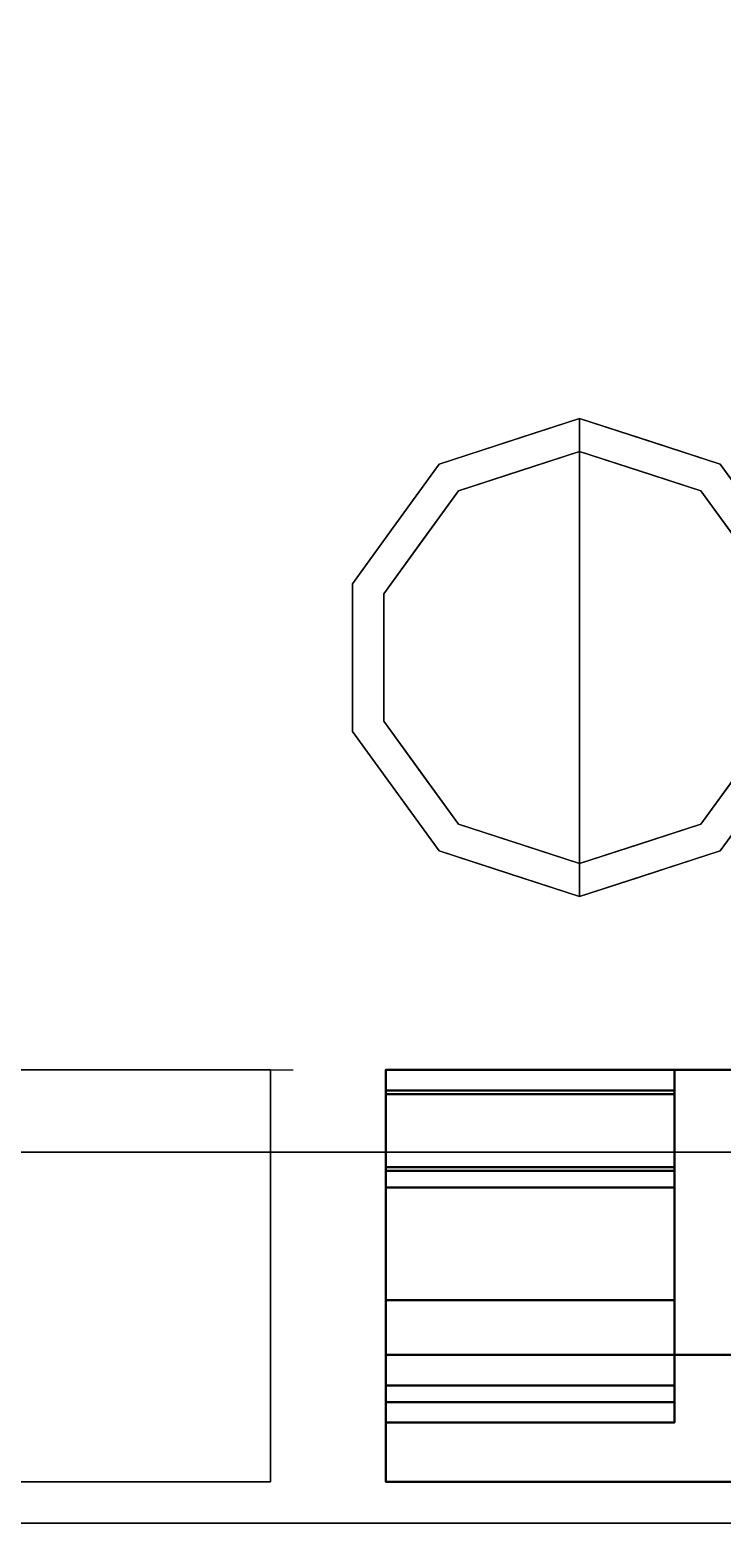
# Model space of a CAD drawing. Header units: millimetres. Extents: x -33 to 1109, y -1098 to 39.
# Drawn here: x 129.3 to 213.3, y -700 to -518.9 of the extents above; entities that cross this region are included whole.
import ezdxf

# ---------------------------------------------------------------- set-up
doc = ezdxf.new("R2010")
doc.units = ezdxf.units.MM
doc.linetypes.add('NASCOSTA', pattern=[9.525, 6.35, -3.175])
for name, color, linetype in [('IQ_200_2D', 1, 'Continuous'), ('IQ_200_3D', 1, 'Continuous'), ('IQ_204_2D', 7, 'Continuous'), ('IQ_204_3D', 7, 'Continuous'), ('IQ_BLUE_3D', 5, 'Continuous'), ('IQ_GRAY_3D', 9, 'Continuous'), ('PQ_200_3D', 1, 'Continuous')]:
    doc.layers.add(name, color=color, linetype=linetype)

msp = doc.modelspace()

# ---------------------------------------------------------------- linework, layer by layer
at = {"layer": 'IQ_200_2D', "color": 7, "linetype": 'NASCOSTA', "ltscale": 10}
msp.add_lwpolyline([(2.5, 0), (1105.5, 0), (1105.5, -695), (2.5, -695)], close=True, dxfattribs=at)
at = {"layer": 'IQ_200_3D'}
for points in [[(1108, -700, 850), (0, -700, 850), (0, 0, 850), (1108, 0, 850)], [(1108, 0, 900), (0, 0, 900), (0, -700, 900), (1108, -700, 900)], [(1105.5, -655, 150), (2.5, -655, 150), (2.5, 0, 150), (1105.5, 0, 150)], [(1108, -700, 900), (0, -700, 900), (0, -700, 850), (1108, -700, 850)]]:
    msp.add_3dface(points, dxfattribs=at)
for points, invisible_edges in [([(181.31, -574.77, 25), (178.95, -571.54, 25), (196, -566, 25), (196, -570, 25)], 1), ([(187.48, -568.77, 150), (187.48, -568.77, 150), (196, -566, 150), (188.88, -568.31, 25)], 13), ([(196, -566, 150), (196, -566, 150), (196, -566, 25), (188.88, -568.31, 25)], 9), ([(196, -566, 150), (196, -566, 150), (203.12, -568.31, 150), (196, -566, 25)], 4), ([(204.52, -568.77, 25), (204.52, -568.77, 25), (196, -566, 25), (203.12, -568.31, 150)], 13), ([(210.69, -574.77, 25), (196, -570, 25), (196, -566, 25), (213.05, -571.54, 25)], 8), ([(187.48, -568.77, 150), (187.48, -568.77, 150), (183.92, -569.93, 25), (178.95, -571.54, 150)], 6), ([(187.48, -568.77, 150), (187.48, -568.77, 150), (188.88, -568.31, 25), (183.92, -569.93, 25)], 11), ([(204.52, -568.77, 25), (204.52, -568.77, 25), (203.12, -568.31, 150), (208.08, -569.93, 150)], 11), ([(204.52, -568.77, 25), (204.52, -568.77, 25), (208.08, -569.93, 150), (213.05, -571.54, 25)], 6), ([(196, -570), (196, -595), (172.22, -587.27), (181.31, -574.77)], 2), ([(178.95, -571.54, 25), (178.95, -571.54, 25), (178.95, -571.54, 150), (183.92, -569.93, 25)], 6), ([(188.65, -572.39, 25), (188.65, -572.39, 25), (196, -570, 25), (188.87, -572.32)], 13), ([(196, -570, 25), (196, -570, 25), (196, -570), (188.87, -572.32)], 9), ([(196, -570, 25), (196, -570, 25), (203.35, -572.39, 25), (203.13, -572.32)], 13), ([(203.13, -572.32), (203.13, -572.32), (196, -570), (196, -570, 25)], 9), ([(219.78, -587.27), (196, -595), (196, -570), (210.69, -574.77)], 1), ([(213.05, -571.54, 150), (213.05, -571.54, 150), (213.05, -571.54, 25), (208.08, -569.93, 150)], 6), ([(172.22, -587.27, 25), (168.42, -586.04, 25), (178.95, -571.54, 25), (181.31, -574.77, 25)], 5), ([(178.95, -571.54, 25), (173.69, -578.79, 25), (173.69, -578.79, 150), (178.95, -571.54, 150)], 10), ([(188.87, -572.32), (188.87, -572.32), (181.31, -574.77), (188.65, -572.39, 25)], 13), ([(181.31, -574.77, 25), (181.31, -574.77, 25), (188.65, -572.39, 25), (181.31, -574.77)], 13), ([(203.13, -572.32), (203.13, -572.32), (203.35, -572.39, 25), (210.69, -574.77)], 6), ([(210.69, -574.77), (210.69, -574.77), (203.35, -572.39, 25), (210.69, -574.77, 25)], 11), ([(219.78, -587.27, 25), (210.69, -574.77, 25), (213.05, -571.54, 25), (223.58, -586.04, 25)], 10), ([(218.31, -578.79, 25), (213.05, -571.54, 25), (213.05, -571.54, 150), (218.31, -578.79, 150)], 10), ([(181.31, -574.77), (176.76, -581.02), (176.76, -581.02, 25), (181.31, -574.77, 25)], 10), ([(210.69, -574.77), (210.69, -574.77, 25), (215.24, -581.02, 25), (215.24, -581.02)], 5), ([(168.42, -586.04, 150), (173.69, -578.79, 150), (173.69, -578.79, 25), (168.42, -586.04, 25)], 10), ([(176.76, -581.02), (172.22, -587.27), (172.22, -587.27, 25), (176.76, -581.02, 25)], 10), ([(168.42, -586.04, 25), (168.42, -595, 25), (168.42, -595, 150), (168.42, -586.04, 150)], 10), ([(168.42, -603.96, 25), (168.42, -586.04, 25), (172.22, -587.27, 25), (172.22, -602.73, 25)], 10), ([(172.22, -595), (172.22, -595, 25), (172.22, -587.27, 25), (172.22, -587.27)], 5), ([(196, -595), (196, -595), (172.22, -602.73), (172.22, -587.27)], 11), ([(219.78, -602.73), (219.78, -602.73), (196, -595), (219.78, -587.27)], 6), ([(168.42, -595, 25), (168.42, -603.96, 25), (168.42, -603.96, 150), (168.42, -595, 150)], 10), ([(172.22, -602.73), (172.22, -602.73, 25), (172.22, -595, 25), (172.22, -595)], 5), ([(172.22, -602.73), (196, -595), (196, -620), (181.31, -615.23)], 1), ([(196, -620), (196, -595), (219.78, -602.73), (210.69, -615.23)], 2), ([(178.95, -618.46, 25), (168.42, -603.96, 25), (172.22, -602.73, 25), (181.31, -615.23, 25)], 10), ([(176.76, -608.98), (176.76, -608.98, 25), (172.22, -602.73, 25), (172.22, -602.73)], 5), ([(213.05, -618.46, 25), (210.69, -615.23, 25), (219.78, -602.73, 25), (223.58, -603.96, 25)], 5), ([(173.69, -611.21, 150), (168.42, -603.96, 150), (168.42, -603.96, 25), (173.69, -611.21, 25)], 10), ([(181.31, -615.23), (181.31, -615.23, 25), (176.76, -608.98, 25), (176.76, -608.98)], 5), ([(210.69, -615.23, 25), (210.69, -615.23), (215.24, -608.98), (215.24, -608.98, 25)], 5), ([(178.95, -618.46, 150), (173.69, -611.21, 150), (173.69, -611.21, 25), (178.95, -618.46, 25)], 10), ([(218.31, -611.21, 150), (213.05, -618.46, 150), (213.05, -618.46, 25), (218.31, -611.21, 25)], 10), ([(196, -624, 25), (178.95, -618.46, 25), (181.31, -615.23, 25), (196, -620, 25)], 2), ([(188.65, -617.61), (188.65, -617.61, 25), (181.31, -615.23, 25), (181.31, -615.23)], 5), ([(196, -624, 25), (196, -620, 25), (210.69, -615.23, 25), (213.05, -618.46, 25)], 4), ([(203.13, -617.68), (203.13, -617.68), (210.69, -615.23), (203.35, -617.61, 25)], 13), ([(210.69, -615.23, 25), (210.69, -615.23, 25), (203.35, -617.61, 25), (210.69, -615.23)], 13), ([(196, -620), (196, -620, 25), (188.65, -617.61, 25), (188.65, -617.61)], 4), ([(203.35, -617.61, 25), (203.35, -617.61, 25), (196, -620, 25), (203.13, -617.68)], 13), ([(196, -620, 25), (196, -620, 25), (196, -620), (203.13, -617.68)], 9), ([(178.95, -618.46, 25), (187.48, -621.23, 25), (187.48, -621.23, 150), (178.95, -618.46, 150)], 10), ([(204.52, -621.23, 150), (204.52, -621.23, 150), (208.08, -620.07, 25), (213.05, -618.46, 150)], 6), ([(213.05, -618.46, 25), (213.05, -618.46, 25), (213.05, -618.46, 150), (208.08, -620.07, 25)], 6), ([(187.48, -621.23, 150), (187.48, -621.23, 25), (196, -624, 25), (196, -624, 150)], 1), ([(204.52, -621.23, 150), (204.52, -621.23, 150), (196, -624, 150), (203.12, -621.69, 25)], 13), ([(204.52, -621.23, 150), (204.52, -621.23, 150), (203.12, -621.69, 25), (208.08, -620.07, 25)], 11), ([(196, -624, 150), (196, -624, 150), (196, -624, 25), (203.12, -621.69, 25)], 9), ([(27.5, -655, 198), (2.5, -655, 198), (2.5, -655, 150), (1105.5, -655, 150)], 8), ([(1105.5, -655, 150), (1105.5, -655, 198), (1080.5, -655, 198), (27.5, -655, 198)], 12), ([(1080.5, -655, 198), (1080.5, -655, 850), (27.5, -655, 850), (27.5, -655, 198)], 8), ([(1080.5, -655, 198), (1080.5, -655, 850), (27.5, -655, 850), (27.5, -655, 198)], 4)]:
    msp.add_3dface(points, dxfattribs=dict(at, invisible_edges=invisible_edges))
at = {"layer": 'IQ_200_3D', "lineweight": 40}
for points, invisible_edges in [([(172.5, -679.6, 778), (172.5, -679.6, 826), (172.5, -645, 826)], 12), ([(172.5, -695, 720), (172.5, -679.6, 778), (172.5, -645, 826), (172.5, -645, 198)], 10), ([(172.5, -645, 198), (172.5, -695, 198), (172.5, -695, 720)], 12), ([(213.34, -679.6, 812.98), (209.7, -679.6, 814.14), (575.3, -679.6, 814.14), (571.66, -679.6, 812.98)], 8), ([(209.7, -679.6, 814.14), (213.41, -679.62, 812.95), (571.59, -679.62, 812.95), (575.3, -679.6, 814.14)], 2), ([(212.02, -679.61, 813.4), (209.7, -679.6, 814.14), (212.02, -679.6, 813.4)], 12), ([(212.18, -679.6, 813.35), (212.02, -679.61, 813.4), (212.02, -679.6, 813.4)], 3), ([(212.02, -679.61, 813.4), (212.18, -679.6, 813.35), (212.19, -679.61, 813.34)], 3), ([(212.19, -679.61, 813.34), (212.18, -679.6, 813.35), (212.35, -679.6, 813.3)], 13), ([(212.35, -679.6, 813.3), (212.36, -679.62, 813.29), (212.19, -679.61, 813.34)], 13), ([(212.36, -679.62, 813.29), (212.35, -679.6, 813.3), (212.51, -679.6, 813.25)], 13), ([(212.36, -679.62, 813.29), (212.51, -679.6, 813.25), (212.54, -679.62, 813.23)], 3), ([(212.68, -679.6, 813.19), (212.54, -679.62, 813.23), (212.51, -679.6, 813.25)], 3), ([(212.68, -679.6, 813.19), (212.71, -679.62, 813.18), (212.54, -679.62, 813.23)], 13), ([(212.71, -679.62, 813.18), (212.68, -679.6, 813.19), (212.84, -679.6, 813.14)], 13), ([(212.84, -679.6, 813.14), (212.89, -679.62, 813.12), (212.71, -679.62, 813.18)], 13), ([(213.01, -679.6, 813.09), (212.89, -679.62, 813.12), (212.84, -679.6, 813.14)], 3), ([(213.01, -679.6, 813.09), (213.06, -679.62, 813.06), (212.89, -679.62, 813.12)], 13), ([(213.06, -679.62, 813.06), (213.01, -679.6, 813.09), (213.17, -679.6, 813.04)], 13), ([(213.06, -679.62, 813.06), (213.17, -679.6, 813.04), (213.24, -679.62, 813.01)], 3), ([(213.17, -679.6, 813.04), (213.34, -679.6, 812.98), (213.24, -679.62, 813.01)], 14), ([(213.34, -679.6, 812.98), (213.41, -679.62, 812.95), (213.24, -679.62, 813.01)], 13)]:
    msp.add_3dface(points, dxfattribs=dict(at, invisible_edges=invisible_edges))
for points in [[(612.5, -645, 198), (612.5, -695, 198), (172.5, -695, 198), (172.5, -645, 198)], [(612.5, -679.6, 826), (612.5, -645, 826), (172.5, -645, 826), (172.5, -679.6, 826)], [(612.5, -679.6, 778), (612.5, -679.6, 826), (172.5, -679.6, 826), (172.5, -679.6, 778)], [(612.5, -695, 720), (612.5, -679.6, 778), (172.5, -679.6, 778), (172.5, -695, 720)], [(612.5, -695, 198), (612.5, -695, 720), (172.5, -695, 720), (172.5, -695, 198)]]:
    msp.add_3dface(points, dxfattribs=at)
at = {"layer": 'IQ_204_2D', "linetype": 'NASCOSTA', "ltscale": 10}
msp.add_line((2.5, -645), (1105.5, -645), dxfattribs=at)
at = {"layer": 'IQ_204_2D', "linetype": 'NASCOSTA', "ltscale": 5}
msp.add_line((158.5, -645), (158.5, -695), dxfattribs=at)
at = {"layer": 'IQ_204_3D', "lineweight": 40}
for points, invisible_edges in [([(172.5, -647.5, 186.5), (172.5, -645, 189), (172.5, -645, 160.49), (172.5, -647.5, 160.49)], 1), ([(172.5, -657.26, 189), (172.5, -645, 189), (172.5, -647.5, 186.5), (172.5, -687.81, 186.5)], 10), ([(172.5, -645, 839.5), (172.5, -645, 827), (172.5, -647.5, 829.5), (172.5, -647.5, 839.5)], 2), ([(172.5, -645, 827), (172.5, -647.95, 827), (172.5, -647.5, 829.5)], 14), ([(207.5, -647.5, 186.5), (207.5, -645, 189), (207.5, -657.26, 189)], 13), ([(207.5, -647.5, 186.5), (207.5, -647.5, 160.49), (207.5, -645, 160.49), (207.5, -645, 189)], 8), ([(207.5, -645, 839.5), (207.5, -647.5, 839.5), (207.5, -647.5, 829.5), (207.5, -645, 827)], 4), ([(207.5, -647.95, 827), (207.5, -645, 827), (207.5, -647.5, 829.5)], 14), ([(172.5, -672.95, 829.5), (172.5, -647.5, 829.5), (172.5, -647.95, 827), (172.5, -672.95, 827)], 2), ([(207.5, -657.26, 189), (207.5, -685.31, 189), (207.5, -687.81, 186.5), (207.5, -647.5, 186.5)], 10), ([(207.5, -672.95, 829.5), (207.5, -672.95, 827), (207.5, -647.95, 827), (207.5, -647.5, 829.5)], 4), ([(172.5, -656.8, 192.25), (172.5, -659.3, 192.25), (172.5, -659.3, 195.5), (172.5, -656.8, 198)], 4), ([(172.5, -659.3, 195.5), (172.5, -683.31, 195.5), (172.5, -683.31, 198), (172.5, -656.8, 198)], 8), ([(172.5, -687.81, 186.5), (172.5, -685.31, 189), (172.5, -657.26, 189)], 13), ([(207.5, -683.31, 198), (207.5, -683.31, 195.5), (207.5, -659.3, 195.5), (207.5, -656.8, 198)], 4), ([(207.5, -659.3, 195.5), (207.5, -659.3, 192.25), (207.5, -656.8, 192.25), (207.5, -656.8, 198)], 8), ([(172.5, -687.81, 195.5), (172.5, -685.31, 195.5), (172.5, -685.31, 189), (172.5, -687.81, 186.5)], 4), ([(207.5, -685.31, 189), (207.5, -685.31, 195.5), (207.5, -687.81, 195.5), (207.5, -687.81, 186.5)], 8)]:
    msp.add_3dface(points, dxfattribs=dict(at, invisible_edges=invisible_edges))
for points in [[(207.5, -645, 160.49), (207.5, -647.5, 160.49), (172.5, -647.5, 160.49), (172.5, -645, 160.49)], [(207.5, -645, 189), (207.5, -645, 160.49), (172.5, -645, 160.49), (172.5, -645, 189)], [(207.5, -657.26, 189), (207.5, -645, 189), (172.5, -645, 189), (172.5, -657.26, 189)], [(207.5, -645, 827), (207.5, -647.95, 827), (172.5, -647.95, 827), (172.5, -645, 827)], [(207.5, -645, 839.5), (207.5, -645, 827), (172.5, -645, 827), (172.5, -645, 839.5)], [(207.5, -647.5, 839.5), (207.5, -645, 839.5), (172.5, -645, 839.5), (172.5, -647.5, 839.5)], [(207.5, -647.5, 186.5), (207.5, -687.81, 186.5), (172.5, -687.81, 186.5), (172.5, -647.5, 186.5)], [(207.5, -647.5, 160.49), (207.5, -647.5, 186.5), (172.5, -647.5, 186.5), (172.5, -647.5, 160.49)], [(207.5, -647.5, 829.5), (207.5, -647.5, 839.5), (172.5, -647.5, 839.5), (172.5, -647.5, 829.5)], [(207.5, -672.95, 829.5), (207.5, -647.5, 829.5), (172.5, -647.5, 829.5), (172.5, -672.95, 829.5)], [(207.5, -647.95, 827), (207.5, -672.95, 827), (172.5, -672.95, 827), (172.5, -647.95, 827)], [(207.5, -656.8, 198), (207.5, -656.8, 192.25), (172.5, -656.8, 192.25), (172.5, -656.8, 198)], [(207.5, -683.31, 198), (207.5, -656.8, 198), (172.5, -656.8, 198), (172.5, -683.31, 198)], [(207.5, -656.8, 192.25), (207.5, -659.3, 192.25), (172.5, -659.3, 192.25), (172.5, -656.8, 192.25)], [(207.5, -685.31, 189), (207.5, -657.26, 189), (172.5, -657.26, 189), (172.5, -685.31, 189)], [(207.5, -659.3, 195.5), (207.5, -683.31, 195.5), (172.5, -683.31, 195.5), (172.5, -659.3, 195.5)], [(207.5, -659.3, 192.25), (207.5, -659.3, 195.5), (172.5, -659.3, 195.5), (172.5, -659.3, 192.25)], [(207.5, -672.95, 827), (207.5, -672.95, 829.5), (172.5, -672.95, 829.5), (172.5, -672.95, 827)], [(207.5, -683.31, 195.5), (207.5, -683.31, 198), (172.5, -683.31, 198), (172.5, -683.31, 195.5)], [(207.5, -685.31, 195.5), (207.5, -685.31, 189), (172.5, -685.31, 189), (172.5, -685.31, 195.5)], [(207.5, -687.81, 195.5), (207.5, -685.31, 195.5), (172.5, -685.31, 195.5), (172.5, -687.81, 195.5)], [(207.5, -687.81, 186.5), (207.5, -687.81, 195.5), (172.5, -687.81, 195.5), (172.5, -687.81, 186.5)]]:
    msp.add_3dface(points, dxfattribs=at)
at = {"layer": 'PQ_200_3D'}
for points in [[(158.5, -695, 198), (2.5, -695, 198), (2.5, -645, 198), (158.5, -645, 198)], [(158.5, -645, 850), (2.5, -645, 850), (2.5, -695, 850), (158.5, -695, 850)], [(158.5, -695, 850), (2.5, -695, 850), (2.5, -695, 778), (158.5, -695, 778)], [(158.5, -695, 693), (2.5, -695, 693), (2.5, -695, 198), (158.5, -695, 198)]]:
    msp.add_3dface(points, dxfattribs=at)
for points, invisible_edges in [([(158.5, -645, 850), (158.5, -695, 850), (158.5, -695, 777.33)], 12), ([(158.5, -645, 850), (158.5, -695, 777.33), (158.5, -695, 693)], 13), ([(158.5, -695, 693), (158.5, -695, 198), (158.5, -645, 198), (158.5, -645, 850)], 8)]:
    msp.add_3dface(points, dxfattribs=dict(at, invisible_edges=invisible_edges))

# ---------------------------------------------------------------- meshes
at = {"layer": 'IQ_BLUE_3D'}
mesh = msp.add_polyface(dxfattribs=at)
corners = [(158.5, -695, 773), (126, -695, 773), (114, -695, 768), (47, -695, 768), (35, -695, 773), (2.5, -695, 773), (2.5, -695, 778), (158.5, -695, 778)]
mesh.append_faces([[corners[k] for k in face] for face in [(1, 4, 3, 2), (6, 1, 0, 7)]], dxfattribs={"vtx0": -1})
mesh.append_faces([[corners[k] for k in face] for face in [(1, 6, 5, 4)]], dxfattribs={"vtx0": -1, "vtx3": -1})
at = {"layer": 'IQ_GRAY_3D'}
mesh = msp.add_polyface(dxfattribs=at)
corners = [(2.5, -695, 773), (35, -695, 773), (47, -695, 768), (114, -695, 768), (126, -695, 773), (158.5, -695, 773), (158.5, -695, 693), (2.5, -695, 693), (50.5, -695, 733.48), (50.5, -695, 763), (110.5, -695, 763), (110.5, -695, 733.48)]
mesh.append_faces([[corners[k] for k in face] for face in [(7, 2, 9, 8)]], dxfattribs={"vtx0": -1, "vtx1": -1, "vtx3": -1})
mesh.append_faces([[corners[k] for k in face] for face in [(11, 10, 3, 6)]], dxfattribs={"vtx1": -1, "vtx2": -1, "vtx3": -1})
mesh.append_faces([[corners[k] for k in face] for face in [(2, 3, 10, 9), (6, 7, 8, 11)]], dxfattribs={"vtx1": -1, "vtx3": -1})
mesh.append_faces([[corners[k] for k in face] for face in [(0, 1, 2, 7)]], dxfattribs={"vtx2": -1})
mesh.append_faces([[corners[k] for k in face] for face in [(3, 4, 5, 6)]], dxfattribs={"vtx3": -1})

doc.saveas('drawing.dxf')
